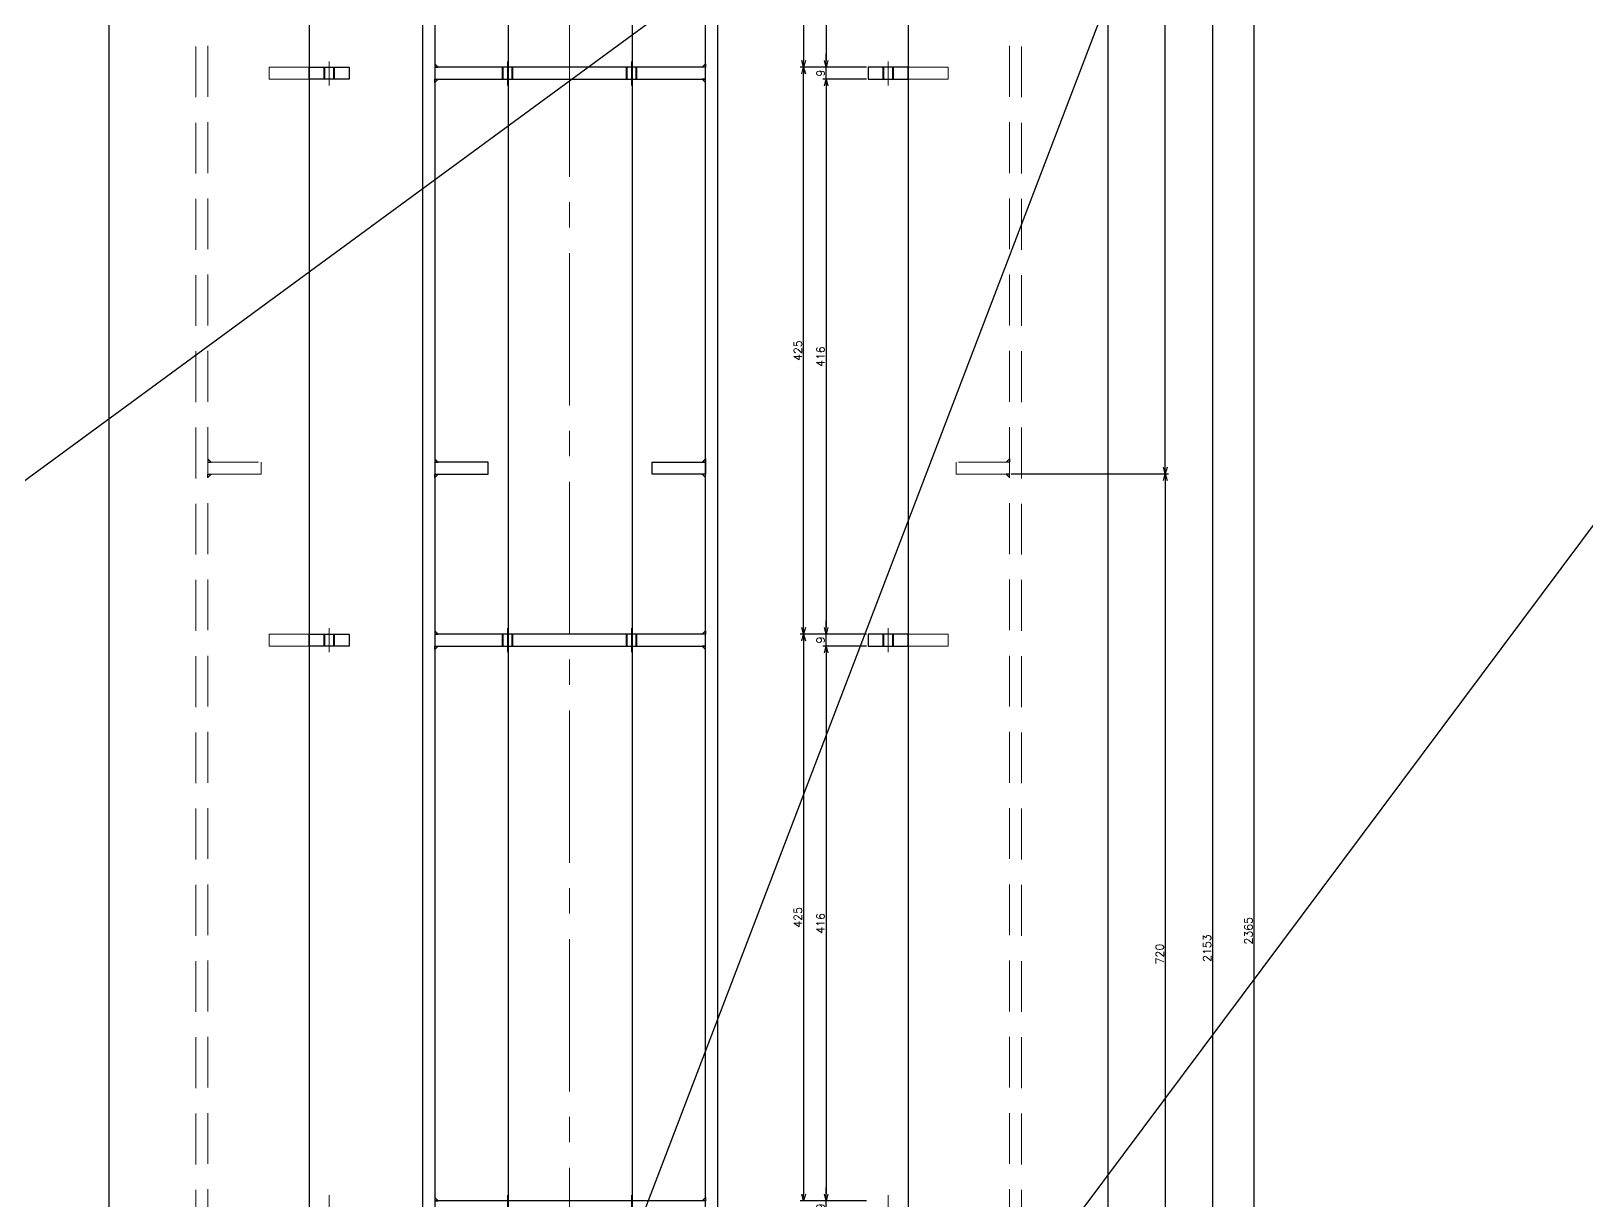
# Model space of a CAD drawing. Header units: millimetres. Extents: x -16130 to 36813, y -8099 to 27484.
# Drawn here: x 8471 to 9637, y 19794 to 20671 of the extents above; entities that cross this region are included whole.
import ezdxf

# ---------------------------------------------------------------- set-up
doc = ezdxf.new("R2010")
doc.units = ezdxf.units.MM
doc.header["$LTSCALE"] = 6
doc.header["$PDMODE"] = 99
doc.header["$PDSIZE"] = 1
doc.linetypes.add('CENTER2', pattern=[28.575, 19.05, -3.175, 3.175, -3.175])
doc.linetypes.add('HIDDEN', pattern=[9.525, 6.35, -3.175])
for name, color, linetype, lineweight in [('04_HIDDEN', 2, 'HIDDEN', 13), ('05_CENTER', 4, 'CENTER2', 13), ('08_DIM', 3, 'Continuous', 13)]:
    doc.layers.add(name, color=color, linetype=linetype, lineweight=lineweight)
doc.styles.add('KSS_TXT', font='txt.shx', dxfattribs={"bigfont": 'extfont2.shx'})
doc.dimstyles.new('KSS_DIM', dxfattribs={"dimtxt": 3, "dimasz": 2.5, "dimexe": 1.25, "dimexo": 0.625, "dimtad": 1, "dimdsep": 46, "dimtxsty": 'KSS_TXT', "dimblk": 'OPEN30', "dimcen": 0, "dimazin": 2, "dimtfac": 0.75, "dimtmove": 0, "dimatfit": 3, "dimldrblk": 'OPEN30', "dimfxl": 1, "dimtolj": 1, "dimarcsym": 0})

# ---------------------------------------------------------------- blocks, each defined once
blk = doc.blocks.new('_Open30')
at = {"color": 0, "linetype": 'ByBlock', "lineweight": -2}
for p, q in [((-1, 0.27), (0, 0)), ((0, 0), (-1, -0.27)), ((0, 0), (-1, 0))]:
    blk.add_line(p, q, dxfattribs=at)
blk = doc.blocks.new('*D1226')
at = {"layer": '08_DIM', "color": 0, "lineweight": -2, "transparency": 16777216}
for p, q in [((9097.2, 21069.1), (9047.6, 21069.1)), ((9050.1, 21064.1), (9050.1, 20649.1)), ((9097.2, 20644.1), (9047.6, 20644.1))]:
    blk.add_line(p, q, dxfattribs=at)
at = {"layer": 'Defpoints', "color": 0, "transparency": 16777216}
for p in [(9098.4, 21069.1), (9050.1, 20644.1), (9098.4, 20644.1)]:
    blk.add_point(p, dxfattribs=at)
at = {"layer": '08_DIM', "color": 0, "lineweight": -2, "transparency": 16777216, "xscale": 5, "yscale": 5, "zscale": 5}
for p, rotation in [((9050.1, 21069.1), 90), ((9050.1, 20644.1), 270)]:
    blk.add_blockref('_Open30', p, dxfattribs=dict(at, rotation=rotation))
at = {"layer": '08_DIM', "color": 0, "transparency": 16777216, "insert": (9045.8, 20856.6), "char_height": 6, "attachment_point": 5, "rotation": 90, "style": 'KSS_TXT'}
blk.add_mtext('\\A1;425', dxfattribs=at)
blk = doc.blocks.new('*D1239')
at = {"layer": '08_DIM', "color": 0, "lineweight": -2, "transparency": 16777216}
for p, q in [((9097.2, 20644.1), (9047.6, 20644.1)), ((9050.1, 20224.1), (9050.1, 20639.1)), ((9097.2, 20219.1), (9047.6, 20219.1))]:
    blk.add_line(p, q, dxfattribs=at)
at = {"layer": 'Defpoints', "color": 0, "transparency": 16777216}
for p in [(9050.1, 20644.1), (9098.4, 20644.1), (9098.4, 20219.1)]:
    blk.add_point(p, dxfattribs=at)
at = {"layer": '08_DIM', "color": 0, "lineweight": -2, "transparency": 16777216, "xscale": 5, "yscale": 5, "zscale": 5}
for p, rotation in [((9050.1, 20644.1), 90), ((9050.1, 20219.1), 270)]:
    blk.add_blockref('_Open30', p, dxfattribs=dict(at, rotation=rotation))
at = {"layer": '08_DIM', "color": 0, "transparency": 16777216, "insert": (9045.8, 20431.6), "char_height": 6, "attachment_point": 5, "rotation": 90, "style": 'KSS_TXT'}
blk.add_mtext('\\A1;425', dxfattribs=at)
blk = doc.blocks.new('*D1240')
at = {"layer": '08_DIM', "color": 0, "lineweight": -2, "transparency": 16777216}
for p, q in [((9097.2, 20219.1), (9047.6, 20219.1)), ((9050.1, 20214.1), (9050.1, 19799.1)), ((9097.2, 19794.1), (9047.6, 19794.1))]:
    blk.add_line(p, q, dxfattribs=at)
at = {"layer": 'Defpoints', "color": 0, "transparency": 16777216}
for p in [(9098.4, 20219.1), (9050.1, 19794.1), (9098.4, 19794.1)]:
    blk.add_point(p, dxfattribs=at)
at = {"layer": '08_DIM', "color": 0, "lineweight": -2, "transparency": 16777216, "xscale": 5, "yscale": 5, "zscale": 5}
for p, rotation in [((9050.1, 20219.1), 90), ((9050.1, 19794.1), 270)]:
    blk.add_blockref('_Open30', p, dxfattribs=dict(at, rotation=rotation))
at = {"layer": '08_DIM', "color": 0, "transparency": 16777216, "insert": (9045.8, 20006.6), "char_height": 6, "attachment_point": 5, "rotation": 90, "style": 'KSS_TXT'}
blk.add_mtext('\\A1;425', dxfattribs=at)
blk = doc.blocks.new('*D1245')
at = {"layer": '08_DIM', "color": 0, "lineweight": -2, "transparency": 16777216}
for p, q in [((9279.7, 21060.1), (9359.3, 21060.1)), ((9356.8, 21055.1), (9356.8, 18912.1)), ((9279.7, 18907.1), (9359.3, 18907.1))]:
    blk.add_line(p, q, dxfattribs=at)
at = {"layer": 'Defpoints', "color": 0, "transparency": 16777216}
for p in [(9278.4, 21060.1), (9278.4, 18907.1), (9356.8, 18907.1)]:
    blk.add_point(p, dxfattribs=at)
at = {"layer": '08_DIM', "color": 0, "lineweight": -2, "transparency": 16777216, "xscale": 5, "yscale": 5, "zscale": 5}
for p, rotation in [((9356.8, 21060.1), 90), ((9356.8, 18907.1), 270)]:
    blk.add_blockref('_Open30', p, dxfattribs=dict(at, rotation=rotation))
at = {"layer": '08_DIM', "color": 0, "transparency": 16777216, "insert": (9352.6, 19983.6), "char_height": 6, "attachment_point": 5, "rotation": 90, "style": 'KSS_TXT'}
blk.add_mtext('\\A1;2153', dxfattribs=at)
blk = doc.blocks.new('*D1247')
at = {"layer": '08_DIM', "color": 0, "lineweight": -2, "transparency": 16777216}
for p, q in [((9279.7, 21179.1), (9390.5, 21179.1)), ((9388, 18819.1), (9388, 21174.1)), ((9279.7, 18814.1), (9390.5, 18814.1))]:
    blk.add_line(p, q, dxfattribs=at)
at = {"layer": 'Defpoints', "color": 0, "transparency": 16777216}
for p in [(9278.4, 21179.1), (9388, 21179.1), (9278.4, 18814.1)]:
    blk.add_point(p, dxfattribs=at)
at = {"layer": '08_DIM', "color": 0, "lineweight": -2, "transparency": 16777216, "xscale": 5, "yscale": 5, "zscale": 5}
for p, rotation in [((9388, 21179.1), 90), ((9388, 18814.1), 270)]:
    blk.add_blockref('_Open30', p, dxfattribs=dict(at, rotation=rotation))
at = {"layer": '08_DIM', "color": 0, "transparency": 16777216, "insert": (9383.7, 19996.6), "char_height": 6, "attachment_point": 5, "rotation": 90, "style": 'KSS_TXT'}
blk.add_mtext('\\A1;2365', dxfattribs=at)
blk = doc.blocks.new('A$C21800152_1_1')
for points in [[(-45, -2292), (-45, -2320), (-47, -2322), (-135, -2322), (-135, 43), (-30, 43)], [(15, -107), (15, -2129)]]:
    blk.add_lwpolyline(points)
at = {"color": 0}
for points in [[(15, -492), (45, -492), (45, -501), (15, -501)], [(15, -917), (45, -917), (45, -926), (15, -926)]]:
    blk.add_lwpolyline(points, close=True, dxfattribs=at)
at = {"color": 3}
for points in [[(-61, -788), (-58.5, -788), (-58.5, -788), (-61, -785.5)], [(-61, -797), (-58.5, -797), (-58.5, -797), (-61, -799.5)]]:
    blk.add_lwpolyline(points, close=True, dxfattribs=at)
at = {"layer": '04_HIDDEN'}
for p, q in [((26, -501), (26, -492)), ((26.8, -501), (26.8, -492)), ((33.3, -501), (33.3, -492)), ((34, -501), (34, -492)), ((26, -926), (26, -917)), ((26.8, -926), (26.8, -917)), ((33.3, -926), (33.3, -917)), ((34, -926), (34, -917))]:
    blk.add_line(p, q, dxfattribs=at)
for points in [[(-61, -2229), (-70, -2229), (-70, -76), (-61, -76)], [(15, -501), (-15, -501), (-15, -492), (15, -492)], [(-21, -797), (-61, -797), (-61, -788), (-21, -788)], [(15, -926), (-15, -926), (-15, -917), (15, -917)]]:
    blk.add_lwpolyline(points, close=True, dxfattribs=at)
at = {"layer": '05_CENTER'}
for p, q in [((30, -487.7), (30, -505.6)), ((30, -912.7), (30, -930.6)), ((30, -1337.7), (30, -1355.6))]:
    blk.add_line(p, q, dxfattribs=at)
blk = doc.blocks.new('A$C64D21E7E_1_1')
for p, q in [((64, -76), (64, -2229)), ((157, -76), (157, -2229))]:
    blk.add_line(p, q)
at = {"color": 0}
for points in [[(0, -2296), (0, 43), (9, 43), (9, -2296)], [(212, 43), (221, 43), (221, -2296)], [(212, -2296), (212, 43)]]:
    blk.add_lwpolyline(points, dxfattribs=at)
at = {"color": 3}
for points in [[(9, -492), (11.5, -492), (11.5, -492), (9, -489.5)], [(212, -492), (209.5, -492), (209.5, -492), (212, -489.5)], [(9, -501), (11.5, -501), (11.5, -501), (9, -503.5)], [(212, -501), (209.5, -501), (209.5, -501), (212, -503.5)], [(9, -788), (11.5, -788), (11.5, -788), (9, -785.5)], [(212, -788), (209.5, -788), (209.5, -788), (212, -785.5)], [(9, -797), (11.5, -797), (11.5, -797), (9, -799.5)], [(212, -797), (209.5, -797), (209.5, -797), (212, -799.5)], [(9, -917), (11.5, -917), (11.5, -917), (9, -914.5)], [(212, -917), (209.5, -917), (209.5, -917), (212, -914.5)], [(9, -926), (11.5, -926), (11.5, -926), (9, -928.5)], [(212, -926), (209.5, -926), (209.5, -926), (212, -928.5)], [(9, -1342), (11.5, -1342), (11.5, -1342), (9, -1339.5)], [(212, -1342), (209.5, -1342), (209.5, -1342), (212, -1339.5)]]:
    blk.add_lwpolyline(points, close=True, dxfattribs=at)
at = {"color": 0}
for points in [[(9, -501), (212, -501), (212, -492), (9, -492)], [(9, -788), (9, -797), (49, -797), (49, -788)], [(212, -788), (212, -797), (172, -797), (172, -788)], [(9, -926), (212, -926), (212, -917), (9, -917)], [(9, -1351), (212, -1351), (212, -1342), (9, -1342)]]:
    blk.add_lwpolyline(points, close=True, dxfattribs=at)
at = {"layer": '04_HIDDEN'}
for p, q in [((59.5, -501), (59.5, -492)), ((60.3, -501), (60.3, -492)), ((66.8, -501), (66.8, -492)), ((67.5, -501), (67.5, -492)), ((152.5, -501), (152.5, -492)), ((153.2, -501), (153.2, -492)), ((159.7, -501), (159.7, -492)), ((160.5, -501), (160.5, -492)), ((59.5, -926), (59.5, -917)), ((60.3, -926), (60.3, -917)), ((66.8, -926), (66.8, -917)), ((67.5, -926), (67.5, -917)), ((152.5, -926), (152.5, -917)), ((153.2, -926), (153.2, -917)), ((159.7, -926), (159.7, -917)), ((160.5, -926), (160.5, -917))]:
    blk.add_line(p, q, dxfattribs=at)
at = {"layer": '05_CENTER'}
for p, q in [((110, 54.5), (110, -2328.6)), ((63.5, -487.7), (63.5, -505.6)), ((156.5, -487.7), (156.5, -505.6)), ((63.5, -912.7), (63.5, -930.6)), ((156.5, -912.7), (156.5, -930.6)), ((63.5, -1337.7), (63.5, -1355.6)), ((156.5, -1337.7), (156.5, -1355.6))]:
    blk.add_line(p, q, dxfattribs=at)
blk = doc.blocks.new('*D1349')
at = {"layer": '08_DIM', "color": 0, "lineweight": -2, "transparency": 16777216}
for p, q in [((9205.7, 20339.1), (9323.8, 20339.1)), ((9321.3, 20334.1), (9321.3, 19624.1)), ((9205.7, 19619.1), (9323.8, 19619.1))]:
    blk.add_line(p, q, dxfattribs=at)
at = {"layer": 'Defpoints', "color": 0, "transparency": 16777216}
for p in [(9204.4, 20339.1), (9204.4, 19619.1), (9321.3, 19619.1)]:
    blk.add_point(p, dxfattribs=at)
at = {"layer": '08_DIM', "color": 0, "lineweight": -2, "transparency": 16777216, "xscale": 5, "yscale": 5, "zscale": 5}
for p, rotation in [((9321.3, 20339.1), 90), ((9321.3, 19619.1), 270)]:
    blk.add_blockref('_Open30', p, dxfattribs=dict(at, rotation=rotation))
at = {"layer": '08_DIM', "color": 0, "transparency": 16777216, "insert": (9317.1, 19979.1), "char_height": 6, "attachment_point": 5, "rotation": 90, "style": 'KSS_TXT'}
blk.add_mtext('\\A1;720', dxfattribs=at)
blk = doc.blocks.new('*D1350')
at = {"layer": '08_DIM', "color": 0, "lineweight": -2, "transparency": 16777216}
for p, q in [((9279.7, 21060.1), (9323.8, 21060.1)), ((9321.3, 20344.1), (9321.3, 21055.1)), ((9205.7, 20339.1), (9323.8, 20339.1))]:
    blk.add_line(p, q, dxfattribs=at)
at = {"layer": 'Defpoints', "color": 0, "transparency": 16777216}
for p in [(9278.4, 21060.1), (9321.3, 21060.1), (9204.4, 20339.1)]:
    blk.add_point(p, dxfattribs=at)
at = {"layer": '08_DIM', "color": 0, "lineweight": -2, "transparency": 16777216, "xscale": 5, "yscale": 5, "zscale": 5}
for p, rotation in [((9321.3, 21060.1), 90), ((9321.3, 20339.1), 270)]:
    blk.add_blockref('_Open30', p, dxfattribs=dict(at, rotation=rotation))
at = {"layer": '08_DIM', "color": 0, "transparency": 16777216, "insert": (9317.1, 20699.6), "char_height": 6, "attachment_point": 5, "rotation": 90, "style": 'KSS_TXT'}
blk.add_mtext('\\A1;721', dxfattribs=at)
blk = doc.blocks.new('*D2800')
at = {"layer": '08_DIM', "color": 0, "lineweight": -2, "transparency": 16777216}
for p, q in [((9067, 20649.1), (9067, 20654.1)), ((9097.2, 20644.1), (9064.5, 20644.1)), ((9067, 20635.1), (9067, 20644.1)), ((9097.2, 20635.1), (9064.5, 20635.1)), ((9067, 20630.1), (9067, 20625.1))]:
    blk.add_line(p, q, dxfattribs=at)
at = {"layer": 'Defpoints', "color": 0, "transparency": 16777216}
for p in [(9067, 20644.1), (9098.4, 20644.1), (9098.4, 20635.1)]:
    blk.add_point(p, dxfattribs=at)
at = {"layer": '08_DIM', "color": 0, "lineweight": -2, "transparency": 16777216, "xscale": 5, "yscale": 5, "zscale": 5}
for p, rotation in [((9067, 20644.1), 270), ((9067, 20635.1), 90)]:
    blk.add_blockref('_Open30', p, dxfattribs=dict(at, rotation=rotation))
at = {"layer": '08_DIM', "color": 0, "transparency": 16777216, "insert": (9062.8, 20639.6), "char_height": 6, "attachment_point": 5, "rotation": 90, "style": 'KSS_TXT'}
blk.add_mtext('\\A1;9', dxfattribs=at)
blk = doc.blocks.new('*D2801')
at = {"layer": '08_DIM', "color": 0, "lineweight": -2, "transparency": 16777216}
for p, q in [((9067, 20224.1), (9067, 20229.1)), ((9097.2, 20219.1), (9064.5, 20219.1)), ((9097.2, 20210.1), (9064.5, 20210.1)), ((9067, 20210.1), (9067, 20219.1)), ((9067, 20205.1), (9067, 20200.1))]:
    blk.add_line(p, q, dxfattribs=at)
at = {"layer": 'Defpoints', "color": 0, "transparency": 16777216}
for p in [(9067, 20219.1), (9098.4, 20219.1), (9098.4, 20210.1)]:
    blk.add_point(p, dxfattribs=at)
at = {"layer": '08_DIM', "color": 0, "lineweight": -2, "transparency": 16777216, "xscale": 5, "yscale": 5, "zscale": 5}
for p, rotation in [((9067, 20219.1), 270), ((9067, 20210.1), 90)]:
    blk.add_blockref('_Open30', p, dxfattribs=dict(at, rotation=rotation))
at = {"layer": '08_DIM', "color": 0, "transparency": 16777216, "insert": (9062.8, 20214.6), "char_height": 6, "attachment_point": 5, "rotation": 90, "style": 'KSS_TXT'}
blk.add_mtext('\\A1;9', dxfattribs=at)
blk = doc.blocks.new('*D2802')
at = {"layer": '08_DIM', "color": 0, "lineweight": -2, "transparency": 16777216}
for p, q in [((9067, 19799.1), (9067, 19804.1)), ((9097.2, 19794.1), (9064.5, 19794.1)), ((9067, 19785.1), (9067, 19794.1)), ((9097.2, 19785.1), (9064.5, 19785.1)), ((9067, 19780.1), (9067, 19775.1))]:
    blk.add_line(p, q, dxfattribs=at)
at = {"layer": 'Defpoints', "color": 0, "transparency": 16777216}
for p in [(9067, 19794.1), (9098.4, 19794.1), (9098.4, 19785.1)]:
    blk.add_point(p, dxfattribs=at)
at = {"layer": '08_DIM', "color": 0, "lineweight": -2, "transparency": 16777216, "xscale": 5, "yscale": 5, "zscale": 5}
for p, rotation in [((9067, 19794.1), 270), ((9067, 19785.1), 90)]:
    blk.add_blockref('_Open30', p, dxfattribs=dict(at, rotation=rotation))
at = {"layer": '08_DIM', "color": 0, "transparency": 16777216, "insert": (9062.8, 19789.6), "char_height": 6, "attachment_point": 5, "rotation": 90, "style": 'KSS_TXT'}
blk.add_mtext('\\A1;9', dxfattribs=at)
blk = doc.blocks.new('*D4045')
at = {"layer": '08_DIM', "color": 0, "lineweight": -2, "transparency": 16777216}
for p, q in [((9097.2, 21060.1), (9064.5, 21060.1)), ((9067, 21055.1), (9067, 20649.1)), ((9097.2, 20644.1), (9064.5, 20644.1))]:
    blk.add_line(p, q, dxfattribs=at)
at = {"layer": 'Defpoints', "color": 0, "transparency": 16777216}
for p in [(9098.4, 21060.1), (9067, 20644.1), (9098.4, 20644.1)]:
    blk.add_point(p, dxfattribs=at)
at = {"layer": '08_DIM', "color": 0, "lineweight": -2, "transparency": 16777216, "xscale": 5, "yscale": 5, "zscale": 5}
for p, rotation in [((9067, 21060.1), 90), ((9067, 20644.1), 270)]:
    blk.add_blockref('_Open30', p, dxfattribs=dict(at, rotation=rotation))
at = {"layer": '08_DIM', "color": 0, "transparency": 16777216, "insert": (9062.8, 20852.1), "char_height": 6, "attachment_point": 5, "rotation": 90, "style": 'KSS_TXT'}
blk.add_mtext('\\A1;416', dxfattribs=at)
blk = doc.blocks.new('*D4048')
at = {"layer": '08_DIM', "color": 0, "lineweight": -2, "transparency": 16777216}
for p, q in [((9097.2, 20210.1), (9064.5, 20210.1)), ((9067, 20205.1), (9067, 19799.1)), ((9097.2, 19794.1), (9064.5, 19794.1))]:
    blk.add_line(p, q, dxfattribs=at)
at = {"layer": 'Defpoints', "color": 0, "transparency": 16777216}
for p in [(9098.4, 20210.1), (9067, 19794.1), (9098.4, 19794.1)]:
    blk.add_point(p, dxfattribs=at)
at = {"layer": '08_DIM', "color": 0, "lineweight": -2, "transparency": 16777216, "xscale": 5, "yscale": 5, "zscale": 5}
for p, rotation in [((9067, 20210.1), 90), ((9067, 19794.1), 270)]:
    blk.add_blockref('_Open30', p, dxfattribs=dict(at, rotation=rotation))
at = {"layer": '08_DIM', "color": 0, "transparency": 16777216, "insert": (9062.8, 20002.1), "char_height": 6, "attachment_point": 5, "rotation": 90, "style": 'KSS_TXT'}
blk.add_mtext('\\A1;416', dxfattribs=at)
blk = doc.blocks.new('*D4049')
at = {"layer": '08_DIM', "color": 0, "lineweight": -2, "transparency": 16777216}
for p, q in [((9097.2, 20635.1), (9064.5, 20635.1)), ((9067, 20630.1), (9067, 20224.1)), ((9097.2, 20219.1), (9064.5, 20219.1))]:
    blk.add_line(p, q, dxfattribs=at)
at = {"layer": 'Defpoints', "color": 0, "transparency": 16777216}
for p in [(9098.4, 20635.1), (9067, 20219.1), (9098.4, 20219.1)]:
    blk.add_point(p, dxfattribs=at)
at = {"layer": '08_DIM', "color": 0, "lineweight": -2, "transparency": 16777216, "xscale": 5, "yscale": 5, "zscale": 5}
for p, rotation in [((9067, 20635.1), 90), ((9067, 20219.1), 270)]:
    blk.add_blockref('_Open30', p, dxfattribs=dict(at, rotation=rotation))
at = {"layer": '08_DIM', "color": 0, "transparency": 16777216, "insert": (9062.8, 20427.1), "char_height": 6, "attachment_point": 5, "rotation": 90, "style": 'KSS_TXT'}
blk.add_mtext('\\A1;416', dxfattribs=at)

msp = doc.modelspace()

# ---------------------------------------------------------------- linework, layer by layer
at = {"color": 2}
for p, q in [((18209.26711, 27483.91937), (4316.74468, 17289.24112)), ((11911.28314, 23338.83042), (7648.33494, 17631.48132)), ((9600.39733, 21538.13583), (8491.3447, 18638.39837))]:
    msp.add_line(p, q, dxfattribs=at)

# ---------------------------------------------------------------- block references
for name, p in [('A$C64D21E7E_1_1', (8764.50477, 21136.07004)), ('A$C21800152_1_1', (8664.26862, 21136.07004))]:
    msp.add_blockref(name, p)
at = {"xscale": -1}
msp.add_blockref('A$C21800152_1_1', (9143.40796, 21136.07004), dxfattribs=at)

# ---------------------------------------------------------------- dimensions: what is measured, and where the dimension line sits
at = {"layer": '08_DIM', "color": 1}
for base, p1, p2, picture, middle in [((9387.98408, 21179.07004), (9278.40796, 18814.07004), (9278.40796, 21179.07004), '*D1247', (9383.72991, 19996.57004)), ((9321.3199, 21060.07004), (9204.40796, 20339.07004), (9278.40796, 21060.07004), '*D1350', (9317.0699, 20699.57004)), ((9356.83634, 18907.07004), (9278.40796, 21060.07004), (9278.40796, 18907.07004), '*D1245', (9352.58217, 19983.57004))]:
    dim = msp.add_linear_dim(base=base, p1=p1, p2=p2, angle=90, dimstyle='KSS_DIM', override={"dimscale": 2}, dxfattribs=at)
    dim.commit()
    dim.dimension.update_dxf_attribs({"geometry": picture, "text_midpoint": middle})
at = {"layer": '08_DIM'}
for base, p1, p2, angle, picture, middle in [((9050.05107, 20644.07004), (9098.40796, 21069.07004), (9098.40796, 20644.07004), 90, '*D1226', (9045.7969, 20856.57004)), ((9067.00413, 20644.07004), (9098.40796, 21060.07004), (9098.40796, 20644.07004), 270, '*D4045', (9062.75413, 20852.07004)), ((9067.00413, 20644.07004), (9098.40796, 20635.07004), (9098.40796, 20644.07004), 90, '*D2800', (9062.75413, 20639.57004)), ((9050.05107, 20644.07004), (9098.40796, 20219.07004), (9098.40796, 20644.07004), 90, '*D1239', (9045.7969, 20431.57004)), ((9067.00413, 20219.07004), (9098.40796, 20635.07004), (9098.40796, 20219.07004), 270, '*D4049', (9062.75413, 20427.07004)), ((9321.3199, 19619.07004), (9204.40796, 20339.07004), (9204.40796, 19619.07004), 90, '*D1349', (9317.0699, 19979.07004)), ((9067.00413, 20219.07004), (9098.40796, 20210.07004), (9098.40796, 20219.07004), 90, '*D2801', (9062.75413, 20214.57004)), ((9050.05107, 19794.07004), (9098.40796, 20219.07004), (9098.40796, 19794.07004), 90, '*D1240', (9045.7969, 20006.57004)), ((9067.00413, 19794.07004), (9098.40796, 20210.07004), (9098.40796, 19794.07004), 270, '*D4048', (9062.75413, 20002.07004)), ((9067.00413, 19794.07004), (9098.40796, 19785.07004), (9098.40796, 19794.07004), 90, '*D2802', (9062.75413, 19789.57004))]:
    dim = msp.add_linear_dim(base=base, p1=p1, p2=p2, angle=angle, dimstyle='KSS_DIM', override={"dimscale": 2}, dxfattribs=at)
    dim.commit()
    dim.dimension.update_dxf_attribs({"geometry": picture, "text_midpoint": middle})

doc.saveas('drawing.dxf')
